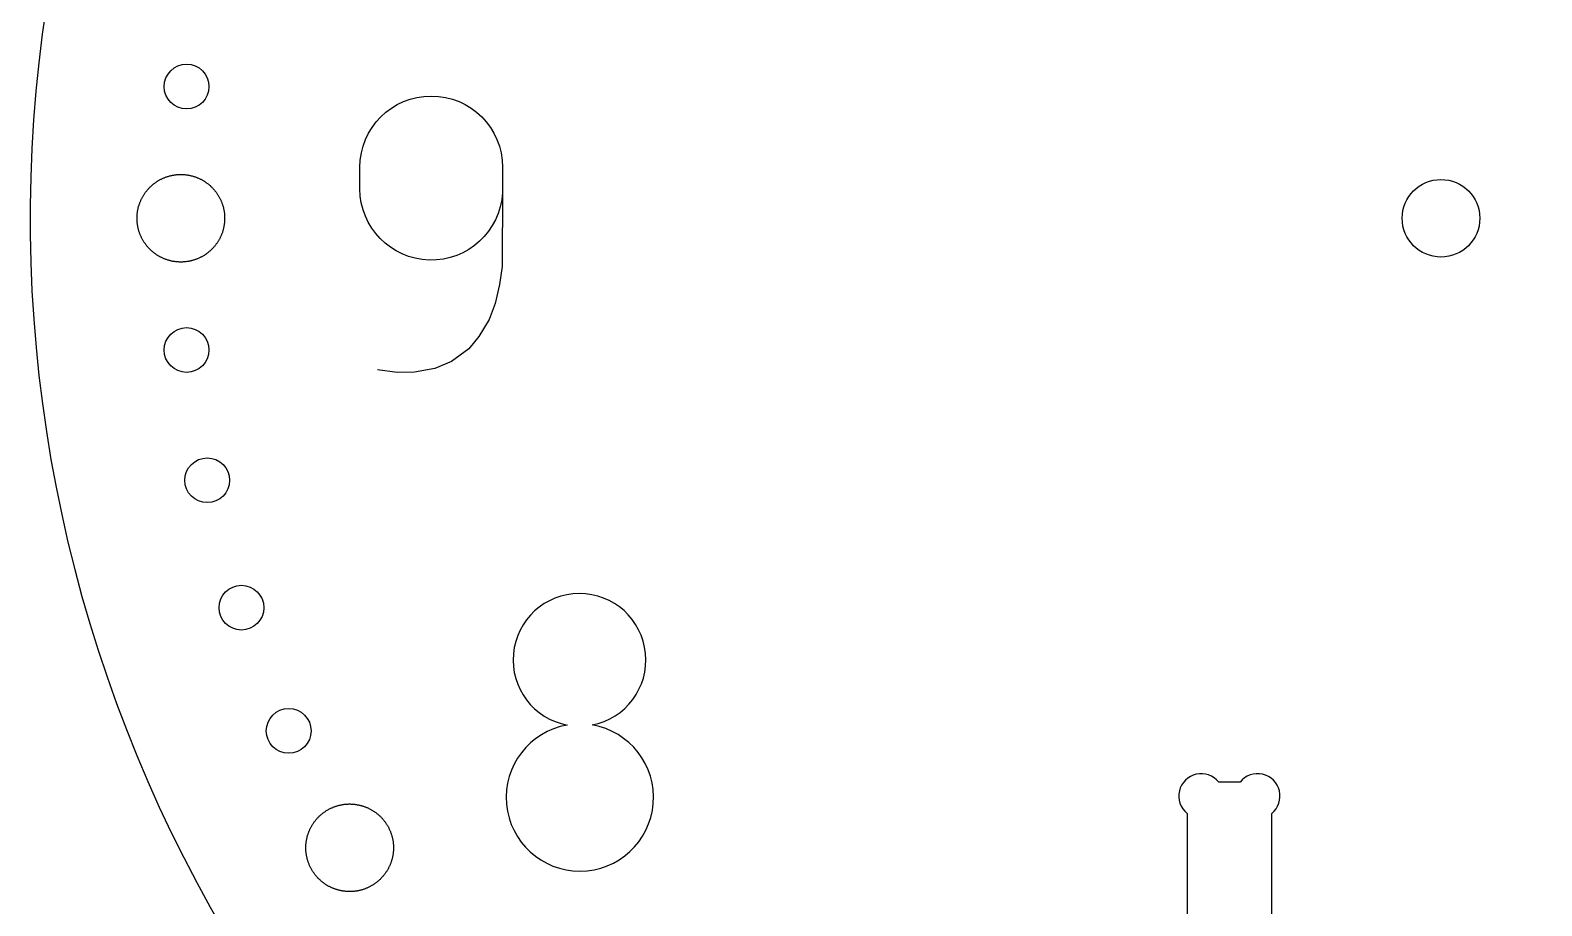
# Model space of a CAD drawing. Extents: x 0.2 to 12, y 0.1 to 9.6.
# Drawn here: x 4.174 to 8.392, y 2.446 to 4.891 of the extents above; entities that cross this region are included whole.
import ezdxf

# ---------------------------------------------------------------- set-up
doc = ezdxf.new("R2010")
doc.units = 0
doc.header["$MEASUREMENT"] = 0
doc.layers.get('0').update_dxf_attribs({"color": 3, "linetype": 'CONTINUOUS'})
doc.layers.add('Engrave', color=6, linetype='CONTINUOUS')

msp = doc.modelspace()

# ---------------------------------------------------------------- linework, layer by layer
msp.add_lwpolyline([(10.1758, 1.0143, 3.52937), (6.0454, 1.0143, -0.260301)], format="xyb")
at = {"linetype": 'Continuous'}
msp.add_lwpolyline([(7.4019, 2.4064, 1.114435), (7.4902, 2.3189), (7.5499, 2.3189, 1.114435), (7.6382, 2.4064), (7.6382, 2.7039, 1.114435), (7.5499, 2.7913), (7.4902, 2.7913, 1.114435), (7.4019, 2.7039)], format="xyb", close=True, dxfattribs=at)
for points in [[(4.5939, 4.4884, 0), (4.5958, 4.4884, 0), (4.5978, 4.4884, 0), (4.5997, 4.4883, 0), (4.6016, 4.4882, 0), (4.6036, 4.488, 0), (4.6055, 4.4879, 0), (4.6074, 4.4877, 0), (4.6093, 4.4875, 0), (4.6112, 4.4872, 0), (4.613, 4.4869, 0), (4.6149, 4.4866, 0), (4.6168, 4.4863, 0), (4.6186, 4.4859, 0), (4.6204, 4.4855, 0), (4.6223, 4.4851, 0), (4.6241, 4.4847, 0), (4.6259, 4.4842, 0), (4.6277, 4.4837, 0), (4.6295, 4.4832, 0), (4.6312, 4.4826, 0), (4.633, 4.482, 0), (4.6347, 4.4814, 0), (4.6365, 4.4808, 0), (4.6382, 4.4802, 0), (4.6399, 4.4795, 0), (4.6416, 4.4788, 0), (4.6433, 4.478, 0), (4.645, 4.4773, 0), (4.6466, 4.4765, 0), (4.6483, 4.4757, 0), (4.6499, 4.4749, 0), (4.6515, 4.474, 0), (4.6531, 4.4732, 0), (4.6547, 4.4723, 0), (4.6563, 4.4713, 0), (4.6578, 4.4704, 0), (4.6594, 4.4694, 0), (4.6609, 4.4684, 0), (4.6624, 4.4674, 0), (4.6639, 4.4664, 0), (4.6654, 4.4654, 0), (4.6668, 4.4643, 0), (4.6683, 4.4632, 0), (4.6697, 4.4621, 0), (4.6711, 4.4609, 0), (4.6725, 4.4598, 0), (4.6739, 4.4586, 0), (4.6753, 4.4574, 0), (4.6766, 4.4562, 0), (4.6779, 4.455, 0), (4.6792, 4.4537, 0), (4.6805, 4.4524, 0), (4.6818, 4.4512, 0), (4.683, 4.4498, 0), (4.6843, 4.4485, 0), (4.6855, 4.4472, 0), (4.6867, 4.4458, 0), (4.6878, 4.4444, 0), (4.689, 4.443, 0), (4.6901, 4.4416, 0), (4.6912, 4.4402, 0), (4.6923, 4.4387, 0), (4.6934, 4.4373, 0), (4.6944, 4.4358, 0), (4.6955, 4.4343, 0), (4.6965, 4.4328, 0), (4.6974, 4.4312, 0), (4.6984, 4.4297, 0), (4.6993, 4.4281, 0), (4.7003, 4.4265, 0), (4.7011, 4.4249, 0), (4.702, 4.4233, 0), (4.7029, 4.4217, 0), (4.7037, 4.4201, 0), (4.7045, 4.4184, 0), (4.7052, 4.4168, 0), (4.706, 4.4151, 0), (4.7067, 4.4134, 0), (4.7074, 4.4117, 0), (4.7081, 4.41, 0), (4.7087, 4.4083, 0), (4.7094, 4.4065, 0), (4.71, 4.4048, 0), (4.7105, 4.403, 0), (4.7111, 4.4012, 0), (4.7116, 4.3995, 0), (4.7121, 4.3977, 0), (4.7125, 4.3959, 0), (4.713, 4.394, 0), (4.7134, 4.3922, 0), (4.7138, 4.3904, 0), (4.7141, 4.3885, 0), (4.7145, 4.3867, 0), (4.7148, 4.3848, 0), (4.715, 4.3829, 0), (4.7153, 4.381, 0), (4.7155, 4.3791, 0), (4.7157, 4.3772, 0), (4.7158, 4.3753, 0), (4.716, 4.3734, 0), (4.7161, 4.3715, 0), (4.7161, 4.3695, 0), (4.7162, 4.3676, 0), (4.7162, 4.3656, 0), (4.7162, 4.3637, 0), (4.7161, 4.3618, 0), (4.716, 4.3598, 0), (4.7159, 4.3579, 0), (4.7158, 4.356, 0), (4.7156, 4.3541, 0), (4.7154, 4.3522, 0), (4.7152, 4.3503, 0), (4.7149, 4.3484, 0), (4.7146, 4.3465, 0), (4.7143, 4.3447, 0), (4.714, 4.3428, 0), (4.7136, 4.341, 0), (4.7132, 4.3391, 0), (4.7128, 4.3373, 0), (4.7123, 4.3355, 0), (4.7118, 4.3337, 0), (4.7113, 4.3319, 0), (4.7108, 4.3301, 0), (4.7102, 4.3284, 0), (4.7097, 4.3266, 0), (4.709, 4.3249, 0), (4.7084, 4.3231, 0), (4.7078, 4.3214, 0), (4.7071, 4.3197, 0), (4.7064, 4.318, 0), (4.7056, 4.3163, 0), (4.7049, 4.3146, 0), (4.7041, 4.313, 0), (4.7033, 4.3114, 0), (4.7024, 4.3097, 0), (4.7016, 4.3081, 0), (4.7007, 4.3065, 0), (4.6998, 4.3049, 0), (4.6989, 4.3034, 0), (4.6979, 4.3018, 0), (4.697, 4.3003, 0), (4.696, 4.2987, 0), (4.695, 4.2972, 0), (4.6939, 4.2957, 0), (4.6929, 4.2943, 0), (4.6918, 4.2928, 0), (4.6907, 4.2914, 0), (4.6896, 4.2899, 0), (4.6884, 4.2885, 0), (4.6873, 4.2871, 0), (4.6861, 4.2858, 0), (4.6849, 4.2844, 0), (4.6837, 4.2831, 0), (4.6824, 4.2818, 0), (4.6812, 4.2805, 0), (4.6799, 4.2792, 0), (4.6786, 4.2779, 0), (4.6773, 4.2767, 0), (4.6759, 4.2754, 0), (4.6746, 4.2742, 0), (4.6732, 4.2731, 0), (4.6718, 4.2719, 0), (4.6704, 4.2707, 0), (4.669, 4.2696, 0), (4.6676, 4.2685, 0), (4.6661, 4.2674, 0), (4.6646, 4.2664, 0), (4.6632, 4.2653, 0), (4.6617, 4.2643, 0), (4.6601, 4.2633, 0), (4.6586, 4.2623, 0), (4.6571, 4.2614, 0), (4.6555, 4.2605, 0), (4.6539, 4.2595, 0), (4.6523, 4.2587, 0), (4.6507, 4.2578, 0), (4.6491, 4.257, 0), (4.6474, 4.2561, 0), (4.6458, 4.2554, 0), (4.6441, 4.2546, 0), (4.6424, 4.2538, 0), (4.6408, 4.2531, 0), (4.639, 4.2524, 0), (4.6373, 4.2518, 0), (4.6356, 4.2511, 0), (4.6339, 4.2505, 0), (4.6321, 4.2499, 0), (4.6303, 4.2494, 0), (4.6286, 4.2488, 0), (4.6268, 4.2483, 0), (4.625, 4.2478, 0), (4.6232, 4.2474, 0), (4.6213, 4.2469, 0), (4.6195, 4.2465, 0), (4.6177, 4.2461, 0), (4.6158, 4.2458, 0), (4.614, 4.2455, 0), (4.6121, 4.2452, 0), (4.6102, 4.2449, 0), (4.6083, 4.2447, 0), (4.6064, 4.2445, 0), (4.6045, 4.2443, 0), (4.6026, 4.2441, 0), (4.6007, 4.244, 0), (4.5988, 4.2439, 0), (4.5968, 4.2439, 0), (4.5949, 4.2438, 0), (4.5929, 4.2438, 0), (4.591, 4.2439, 0), (4.589, 4.2439, 0), (4.5871, 4.244, 0), (4.5852, 4.2441, 0), (4.5833, 4.2443, 0), (4.5814, 4.2445, 0), (4.5795, 4.2447, 0), (4.5776, 4.2449, 0), (4.5757, 4.2452, 0), (4.5738, 4.2455, 0), (4.572, 4.2458, 0), (4.5701, 4.2461, 0), (4.5683, 4.2465, 0), (4.5664, 4.2469, 0), (4.5646, 4.2474, 0), (4.5628, 4.2478, 0), (4.561, 4.2483, 0), (4.5592, 4.2488, 0), (4.5574, 4.2494, 0), (4.5557, 4.2499, 0), (4.5539, 4.2505, 0), (4.5522, 4.2511, 0), (4.5505, 4.2518, 0), (4.5487, 4.2524, 0), (4.547, 4.2531, 0), (4.5453, 4.2538, 0), (4.5437, 4.2546, 0), (4.542, 4.2554, 0), (4.5403, 4.2561, 0), (4.5387, 4.257, 0), (4.5371, 4.2578, 0), (4.5355, 4.2587, 0), (4.5339, 4.2595, 0), (4.5323, 4.2605, 0), (4.5307, 4.2614, 0), (4.5292, 4.2623, 0), (4.5276, 4.2633, 0), (4.5261, 4.2643, 0), (4.5246, 4.2653, 0), (4.5231, 4.2664, 0), (4.5217, 4.2674, 0), (4.5202, 4.2685, 0), (4.5188, 4.2696, 0), (4.5173, 4.2707, 0), (4.5159, 4.2719, 0), (4.5146, 4.2731, 0), (4.5132, 4.2742, 0), (4.5118, 4.2754, 0), (4.5105, 4.2767, 0), (4.5092, 4.2779, 0), (4.5079, 4.2792, 0), (4.5066, 4.2805, 0), (4.5054, 4.2818, 0), (4.5041, 4.2831, 0), (4.5029, 4.2844, 0), (4.5017, 4.2858, 0), (4.5005, 4.2871, 0), (4.4994, 4.2885, 0), (4.4982, 4.2899, 0), (4.4971, 4.2914, 0), (4.496, 4.2928, 0), (4.4949, 4.2943, 0), (4.4939, 4.2957, 0), (4.4928, 4.2972, 0), (4.4918, 4.2987, 0), (4.4908, 4.3003, 0), (4.4899, 4.3018, 0), (4.4889, 4.3034, 0), (4.488, 4.3049, 0), (4.4871, 4.3065, 0), (4.4862, 4.3081, 0), (4.4853, 4.3097, 0), (4.4845, 4.3114, 0), (4.4837, 4.313, 0), (4.4829, 4.3146, 0), (4.4822, 4.3163, 0), (4.4814, 4.318, 0), (4.4807, 4.3197, 0), (4.48, 4.3214, 0), (4.4794, 4.3231, 0), (4.4787, 4.3249, 0), (4.4781, 4.3266, 0), (4.4775, 4.3284, 0), (4.477, 4.3301, 0), (4.4764, 4.3319, 0), (4.4759, 4.3337, 0), (4.4755, 4.3355, 0), (4.475, 4.3373, 0), (4.4746, 4.3391, 0), (4.4742, 4.341, 0), (4.4738, 4.3428, 0), (4.4735, 4.3447, 0), (4.4732, 4.3465, 0), (4.4729, 4.3484, 0), (4.4726, 4.3503, 0), (4.4724, 4.3522, 0), (4.4722, 4.3541, 0), (4.472, 4.356, 0), (4.4719, 4.3579, 0), (4.4717, 4.3598, 0), (4.4717, 4.3618, 0), (4.4716, 4.3637, 0), (4.4716, 4.3656, 0), (4.4716, 4.3676, 0), (4.4716, 4.3695, 0), (4.4717, 4.3715, 0), (4.4718, 4.3734, 0), (4.4719, 4.3753, 0), (4.4721, 4.3772, 0), (4.4723, 4.3791, 0), (4.4725, 4.381, 0), (4.4727, 4.3829, 0), (4.473, 4.3848, 0), (4.4733, 4.3867, 0), (4.4736, 4.3885, 0), (4.474, 4.3904, 0), (4.4744, 4.3922, 0), (4.4748, 4.394, 0), (4.4752, 4.3959, 0), (4.4757, 4.3977, 0), (4.4762, 4.3995, 0), (4.4767, 4.4012, 0), (4.4773, 4.403, 0), (4.4778, 4.4048, 0), (4.4784, 4.4065, 0), (4.479, 4.4083, 0), (4.4797, 4.41, 0), (4.4804, 4.4117, 0), (4.4811, 4.4134, 0), (4.4818, 4.4151, 0), (4.4825, 4.4168, 0), (4.4833, 4.4184, 0), (4.4841, 4.4201, 0), (4.4849, 4.4217, 0), (4.4858, 4.4233, 0), (4.4866, 4.4249, 0), (4.4875, 4.4265, 0), (4.4884, 4.4281, 0), (4.4894, 4.4297, 0), (4.4903, 4.4312, 0), (4.4913, 4.4328, 0), (4.4923, 4.4343, 0), (4.4933, 4.4358, 0), (4.4944, 4.4373, 0), (4.4955, 4.4387, 0), (4.4965, 4.4402, 0), (4.4977, 4.4416, 0), (4.4988, 4.443, 0), (4.4999, 4.4444, 0), (4.5011, 4.4458, 0), (4.5023, 4.4472, 0), (4.5035, 4.4485, 0), (4.5047, 4.4498, 0), (4.506, 4.4512, 0), (4.5072, 4.4524, 0), (4.5085, 4.4537, 0), (4.5098, 4.455, 0), (4.5112, 4.4562, 0), (4.5125, 4.4574, 0), (4.5139, 4.4586, 0), (4.5152, 4.4598, 0), (4.5166, 4.4609, 0), (4.5181, 4.4621, 0), (4.5195, 4.4632, 0), (4.5209, 4.4643, 0), (4.5224, 4.4654, 0), (4.5239, 4.4664, 0), (4.5254, 4.4674, 0), (4.5269, 4.4685, 0), (4.5284, 4.4694, 0), (4.53, 4.4704, 0), (4.5315, 4.4713, 0), (4.5331, 4.4723, 0), (4.5347, 4.4732, 0), (4.5363, 4.474, 0), (4.5379, 4.4749, 0), (4.5395, 4.4757, 0), (4.5412, 4.4765, 0), (4.5428, 4.4773, 0), (4.5445, 4.478, 0), (4.5462, 4.4788, 0), (4.5479, 4.4795, 0), (4.5496, 4.4802, 0), (4.5513, 4.4808, 0), (4.553, 4.4814, 0), (4.5548, 4.482, 0), (4.5566, 4.4826, 0), (4.5583, 4.4832, 0), (4.5601, 4.4837, 0), (4.5619, 4.4842, 0), (4.5637, 4.4847, 0), (4.5655, 4.4851, 0), (4.5673, 4.4855, 0), (4.5692, 4.4859, 0), (4.571, 4.4863, 0), (4.5729, 4.4866, 0), (4.5748, 4.4869, 0), (4.5766, 4.4872, 0), (4.5785, 4.4875, 0), (4.5804, 4.4877, 0), (4.5823, 4.4879, 0), (4.5842, 4.488, 0), (4.5861, 4.4882, 0), (4.5881, 4.4883, 0), (4.59, 4.4884, 0), (4.5919, 4.4884, 0), (4.5939, 4.4884, 0)], [(5.0039, 2.7137, 0), (5.0056, 2.7147, 0), (5.0073, 2.7156, 0), (5.009, 2.7165, 0), (5.0107, 2.7174, 0), (5.0125, 2.7182, 0), (5.0142, 2.719, 0), (5.0159, 2.7198, 0), (5.0177, 2.7205, 0), (5.0194, 2.7213, 0), (5.0212, 2.722, 0), (5.023, 2.7226, 0), (5.0248, 2.7233, 0), (5.0265, 2.7239, 0), (5.0283, 2.7245, 0), (5.0301, 2.725, 0), (5.0319, 2.7255, 0), (5.0337, 2.726, 0), (5.0355, 2.7265, 0), (5.0373, 2.7269, 0), (5.0391, 2.7273, 0), (5.0409, 2.7277, 0), (5.0428, 2.7281, 0), (5.0446, 2.7284, 0), (5.0464, 2.7287, 0), (5.0482, 2.7289, 0), (5.05, 2.7292, 0), (5.0519, 2.7294, 0), (5.0537, 2.7296, 0), (5.0555, 2.7297, 0), (5.0573, 2.7299, 0), (5.0592, 2.73, 0), (5.061, 2.73, 0), (5.0628, 2.7301, 0), (5.0646, 2.7301, 0), (5.0665, 2.7301, 0), (5.0683, 2.73, 0), (5.0701, 2.73, 0), (5.0719, 2.7299, 0), (5.0737, 2.7298, 0), (5.0755, 2.7296, 0), (5.0773, 2.7295, 0), (5.0791, 2.7293, 0), (5.0809, 2.729, 0), (5.0827, 2.7288, 0), (5.0845, 2.7285, 0), (5.0863, 2.7282, 0), (5.0881, 2.7279, 0), (5.0899, 2.7275, 0), (5.0916, 2.7271, 0), (5.0934, 2.7267, 0), (5.0952, 2.7263, 0), (5.0969, 2.7258, 0), (5.0987, 2.7254, 0), (5.1004, 2.7248, 0), (5.1021, 2.7243, 0), (5.1038, 2.7238, 0), (5.1056, 2.7232, 0), (5.1073, 2.7226, 0), (5.109, 2.7219, 0), (5.1106, 2.7213, 0), (5.1123, 2.7206, 0), (5.114, 2.7199, 0), (5.1157, 2.7191, 0), (5.1173, 2.7184, 0), (5.1189, 2.7176, 0), (5.1206, 2.7168, 0), (5.1222, 2.7159, 0), (5.1238, 2.7151, 0), (5.1254, 2.7142, 0), (5.1269, 2.7133, 0), (5.1285, 2.7123, 0), (5.1301, 2.7114, 0), (5.1316, 2.7104, 0), (5.1331, 2.7094, 0), (5.1347, 2.7084, 0), (5.1362, 2.7073, 0), (5.1376, 2.7062, 0), (5.1391, 2.7051, 0), (5.1406, 2.704, 0), (5.142, 2.7029, 0), (5.1434, 2.7017, 0), (5.1448, 2.7005, 0), (5.1462, 2.6993, 0), (5.1476, 2.698, 0), (5.149, 2.6968, 0), (5.1503, 2.6955, 0), (5.1516, 2.6942, 0), (5.1529, 2.6929, 0), (5.1542, 2.6915, 0), (5.1555, 2.6901, 0), (5.1568, 2.6887, 0), (5.158, 2.6873, 0), (5.1592, 2.6859, 0), (5.1604, 2.6844, 0), (5.1616, 2.6829, 0), (5.1627, 2.6814, 0), (5.1639, 2.6799, 0), (5.165, 2.6783, 0), (5.1661, 2.6767, 0), (5.1671, 2.6751, 0), (5.1682, 2.6735, 0), (5.1692, 2.6719, 0), (5.1702, 2.6702, 0), (5.1712, 2.6685, 0), (5.1722, 2.6668, 0), (5.1731, 2.6651, 0), (5.174, 2.6634, 0), (5.1748, 2.6617, 0), (5.1757, 2.6599, 0), (5.1765, 2.6582, 0), (5.1773, 2.6564, 0), (5.178, 2.6547, 0), (5.1787, 2.6529, 0), (5.1794, 2.6512, 0), (5.1801, 2.6494, 0), (5.1807, 2.6476, 0), (5.1813, 2.6458, 0), (5.1819, 2.6441, 0), (5.1824, 2.6423, 0), (5.1829, 2.6405, 0), (5.1834, 2.6387, 0), (5.1839, 2.6369, 0), (5.1843, 2.6351, 0), (5.1847, 2.6332, 0), (5.1851, 2.6314, 0), (5.1854, 2.6296, 0), (5.1857, 2.6278, 0), (5.186, 2.626, 0), (5.1863, 2.6241, 0), (5.1865, 2.6223, 0), (5.1867, 2.6205, 0), (5.1869, 2.6187, 0), (5.187, 2.6169, 0), (5.1871, 2.615, 0), (5.1872, 2.6132, 0), (5.1873, 2.6114, 0), (5.1873, 2.6096, 0), (5.1874, 2.6077, 0), (5.1873, 2.6059, 0), (5.1873, 2.6041, 0), (5.1872, 2.6023, 0), (5.1871, 2.6005, 0), (5.187, 2.5986, 0), (5.1869, 2.5968, 0), (5.1867, 2.595, 0), (5.1865, 2.5932, 0), (5.1862, 2.5914, 0), (5.186, 2.5896, 0), (5.1857, 2.5878, 0), (5.1854, 2.5861, 0), (5.1851, 2.5843, 0), (5.1847, 2.5825, 0), (5.1843, 2.5807, 0), (5.1839, 2.579, 0), (5.1835, 2.5772, 0), (5.183, 2.5755, 0), (5.1825, 2.5737, 0), (5.182, 2.572, 0), (5.1814, 2.5703, 0), (5.1809, 2.5685, 0), (5.1803, 2.5668, 0), (5.1797, 2.5651, 0), (5.179, 2.5634, 0), (5.1784, 2.5618, 0), (5.1777, 2.5601, 0), (5.1769, 2.5584, 0), (5.1762, 2.5568, 0), (5.1754, 2.5551, 0), (5.1746, 2.5535, 0), (5.1738, 2.5519, 0), (5.173, 2.5502, 0), (5.1721, 2.5486, 0), (5.1712, 2.5471, 0), (5.1703, 2.5455, 0), (5.1694, 2.5439, 0), (5.1684, 2.5424, 0), (5.1674, 2.5408, 0), (5.1664, 2.5393, 0), (5.1654, 2.5378, 0), (5.1643, 2.5363, 0), (5.1632, 2.5348, 0), (5.1621, 2.5333, 0), (5.161, 2.5319, 0), (5.1598, 2.5305, 0), (5.1587, 2.529, 0), (5.1575, 2.5276, 0), (5.1562, 2.5262, 0), (5.155, 2.5249, 0), (5.1537, 2.5235, 0), (5.1524, 2.5222, 0), (5.1511, 2.5209, 0), (5.1498, 2.5196, 0), (5.1484, 2.5183, 0), (5.147, 2.517, 0), (5.1456, 2.5158, 0), (5.1442, 2.5145, 0), (5.1428, 2.5133, 0), (5.1413, 2.5121, 0), (5.1398, 2.511, 0), (5.1383, 2.5098, 0), (5.1367, 2.5087, 0), (5.1352, 2.5076, 0), (5.1336, 2.5065, 0), (5.132, 2.5054, 0), (5.1304, 2.5044, 0), (5.1287, 2.5033, 0), (5.127, 2.5023, 0), (5.1253, 2.5014, 0), (5.1236, 2.5004, 0), (5.1219, 2.4995, 0), (5.1202, 2.4986, 0), (5.1185, 2.4978, 0), (5.1168, 2.4969, 0), (5.115, 2.4961, 0), (5.1133, 2.4954, 0), (5.1115, 2.4946, 0), (5.1098, 2.4939, 0), (5.108, 2.4932, 0), (5.1062, 2.4926, 0), (5.1044, 2.492, 0), (5.1027, 2.4914, 0), (5.1009, 2.4908, 0), (5.0991, 2.4903, 0), (5.0973, 2.4898, 0), (5.0955, 2.4893, 0), (5.0937, 2.4888, 0), (5.0919, 2.4884, 0), (5.09, 2.488, 0), (5.0882, 2.4877, 0), (5.0864, 2.4873, 0), (5.0846, 2.487, 0), (5.0828, 2.4867, 0), (5.081, 2.4865, 0), (5.0791, 2.4863, 0), (5.0773, 2.4861, 0), (5.0755, 2.4859, 0), (5.0737, 2.4858, 0), (5.0718, 2.4856, 0), (5.07, 2.4856, 0), (5.0682, 2.4855, 0), (5.0664, 2.4855, 0), (5.0645, 2.4855, 0), (5.0627, 2.4855, 0), (5.0609, 2.4855, 0), (5.0591, 2.4856, 0), (5.0573, 2.4857, 0), (5.0555, 2.4858, 0), (5.0536, 2.486, 0), (5.0518, 2.4862, 0), (5.05, 2.4864, 0), (5.0482, 2.4866, 0), (5.0464, 2.4869, 0), (5.0447, 2.4872, 0), (5.0429, 2.4875, 0), (5.0411, 2.4878, 0), (5.0393, 2.4882, 0), (5.0376, 2.4886, 0), (5.0358, 2.489, 0), (5.034, 2.4895, 0), (5.0323, 2.4899, 0), (5.0306, 2.4904, 0), (5.0288, 2.491, 0), (5.0271, 2.4915, 0), (5.0254, 2.4921, 0), (5.0237, 2.4927, 0), (5.022, 2.4933, 0), (5.0203, 2.494, 0), (5.0186, 2.4946, 0), (5.0169, 2.4953, 0), (5.0153, 2.4961, 0), (5.0136, 2.4968, 0), (5.012, 2.4976, 0), (5.0103, 2.4984, 0), (5.0087, 2.4992, 0), (5.0071, 2.5001, 0), (5.0055, 2.5009, 0), (5.0039, 2.5018, 0), (5.0023, 2.5027, 0), (5.0008, 2.5037, 0), (4.9992, 2.5047, 0), (4.9977, 2.5057, 0), (4.9962, 2.5067, 0), (4.9947, 2.5077, 0), (4.9932, 2.5088, 0), (4.9917, 2.5099, 0), (4.9902, 2.511, 0), (4.9888, 2.5121, 0), (4.9874, 2.5133, 0), (4.9859, 2.5145, 0), (4.9845, 2.5157, 0), (4.9832, 2.5169, 0), (4.9818, 2.5181, 0), (4.9804, 2.5194, 0), (4.9791, 2.5207, 0), (4.9778, 2.522, 0), (4.9765, 2.5234, 0), (4.9752, 2.5247, 0), (4.9739, 2.5261, 0), (4.9727, 2.5275, 0), (4.9715, 2.529, 0), (4.9703, 2.5304, 0), (4.9691, 2.5319, 0), (4.9679, 2.5334, 0), (4.9668, 2.5349, 0), (4.9657, 2.5365, 0), (4.9646, 2.538, 0), (4.9635, 2.5396, 0), (4.9624, 2.5412, 0), (4.9614, 2.5429, 0), (4.9604, 2.5445, 0), (4.9594, 2.5462, 0), (4.9584, 2.5479, 0), (4.9575, 2.5496, 0), (4.9565, 2.5513, 0), (4.9557, 2.553, 0), (4.9548, 2.5548, 0), (4.954, 2.5565, 0), (4.9532, 2.5582, 0), (4.9524, 2.56, 0), (4.9517, 2.5617, 0), (4.951, 2.5635, 0), (4.9503, 2.5653, 0), (4.9497, 2.567, 0), (4.9491, 2.5688, 0), (4.9485, 2.5706, 0), (4.9479, 2.5724, 0), (4.9474, 2.5742, 0), (4.9469, 2.576, 0), (4.9464, 2.5778, 0), (4.946, 2.5796, 0), (4.9456, 2.5814, 0), (4.9452, 2.5832, 0), (4.9448, 2.585, 0), (4.9445, 2.5869, 0), (4.9442, 2.5887, 0), (4.9439, 2.5905, 0), (4.9437, 2.5923, 0), (4.9435, 2.5941, 0), (4.9433, 2.596, 0), (4.9431, 2.5978, 0), (4.943, 2.5996, 0), (4.9429, 2.6014, 0), (4.9428, 2.6033, 0), (4.9427, 2.6051, 0), (4.9427, 2.6069, 0), (4.9427, 2.6087, 0), (4.9428, 2.6106, 0), (4.9428, 2.6124, 0), (4.9429, 2.6142, 0), (4.943, 2.616, 0), (4.9431, 2.6178, 0), (4.9433, 2.6196, 0), (4.9435, 2.6214, 0), (4.9437, 2.6232, 0), (4.944, 2.625, 0), (4.9442, 2.6268, 0), (4.9445, 2.6286, 0), (4.9448, 2.6304, 0), (4.9452, 2.6322, 0), (4.9456, 2.6339, 0), (4.946, 2.6357, 0), (4.9464, 2.6375, 0), (4.9468, 2.6392, 0), (4.9473, 2.641, 0), (4.9478, 2.6427, 0), (4.9484, 2.6444, 0), (4.9489, 2.6461, 0), (4.9495, 2.6479, 0), (4.9501, 2.6496, 0), (4.9507, 2.6513, 0), (4.9514, 2.653, 0), (4.9521, 2.6546, 0), (4.9528, 2.6563, 0), (4.9535, 2.658, 0), (4.9543, 2.6596, 0), (4.955, 2.6613, 0), (4.9558, 2.6629, 0), (4.9567, 2.6645, 0), (4.9575, 2.6661, 0), (4.9584, 2.6677, 0), (4.9593, 2.6693, 0), (4.9602, 2.6709, 0), (4.9612, 2.6724, 0), (4.9622, 2.674, 0), (4.9632, 2.6755, 0), (4.9642, 2.677, 0), (4.9652, 2.6785, 0), (4.9663, 2.68, 0), (4.9674, 2.6815, 0), (4.9685, 2.6829, 0), (4.9697, 2.6844, 0), (4.9708, 2.6858, 0), (4.972, 2.6872, 0), (4.9732, 2.6886, 0), (4.9745, 2.69, 0), (4.9757, 2.6914, 0), (4.977, 2.6927, 0), (4.9783, 2.694, 0), (4.9796, 2.6953, 0), (4.981, 2.6966, 0), (4.9824, 2.6979, 0), (4.9837, 2.6992, 0), (4.9852, 2.7004, 0), (4.9866, 2.7016, 0), (4.9881, 2.7028, 0), (4.9895, 2.704, 0), (4.9911, 2.7052, 0), (4.9926, 2.7063, 0), (4.9941, 2.7074, 0), (4.9957, 2.7085, 0), (4.9973, 2.7096, 0), (4.9989, 2.7107, 0), (5.0006, 2.7117, 0), (5.0022, 2.7127, 0), (5.0039, 2.7137, 0)]]:
    msp.add_polyline3d(points)
for centre in [(4.6099, 4.7341), (4.6099, 3.9982), (4.6675, 3.6343), (4.7629, 3.2784), (4.8949, 2.9344)]:
    msp.add_circle(centre, 0.0625)
msp.add_circle((8.1106, 4.3661), 0.1083, dxfattribs=at)
at = {"layer": 'Engrave'}
msp.add_lwpolyline([(5.4914, 4.4374, -0.973221), (5.0937, 4.4482), (5.0937, 4.5085, -1), (5.4917, 4.5085), (5.4917, 4.4482), (5.4902, 4.2316), (5.4833, 4.1807), (5.4711, 4.1282), (5.454, 4.0829), (5.4258, 4.0361), (5.3977, 4.0018), (5.3977, 4.0018), (5.3493, 3.9659), (5.3025, 3.9464), (5.2463, 3.9362), (5.1979, 3.9354), (5.1424, 3.9432)], format="xyb", dxfattribs=at)
msp.add_lwpolyline([(5.6721, 2.9506, 11.727513), (5.7417, 2.9508, 10.554214)], format="xyb", close=True, dxfattribs=at)

doc.saveas('drawing.dxf')
